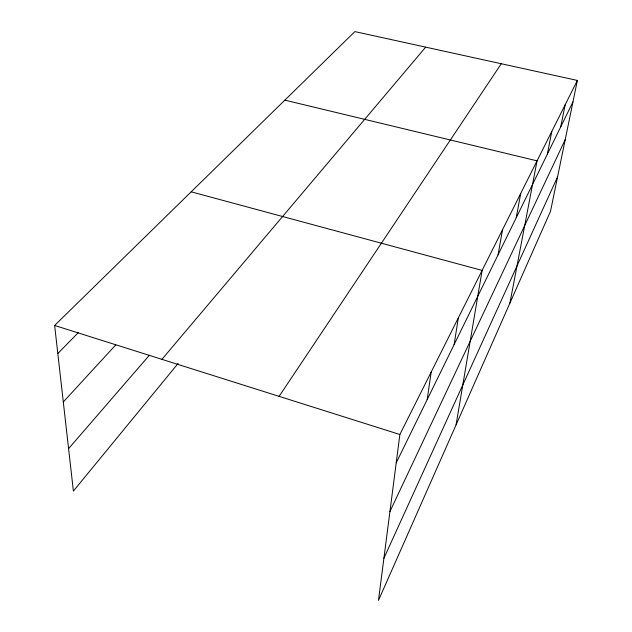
<?xml version="1.0" encoding="UTF-8"?>
<svg xmlns="http://www.w3.org/2000/svg" width="632" height="632" viewBox="0 0 632 632"><rect width="100%" height="100%" fill="white"/><g stroke="black" fill="none" stroke-linecap="round" stroke-linejoin="round"><path stroke-width="0.95" d="M577.364 80.438L399.866 434.5L378.473 600.4L550.512 211.27L577.364 80.438L354.876 31.6L54.636 325.464L73.391 491.072L178.098 363.455M427.192 399.582L431.19 372.019M454.124 344.582L458.35 317.849M456.067 424.894L482.121 270.425L191.18 191.82M498.071 254.815L502.519 229.732M516.233 217.724L520.721 193.431M509.913 303.091L537.058 160.844L284.85 100.14M547.328 154.24L551.799 131.432M560.726 126.858L565.174 104.754M383.916 558.222L557.598 176.755M389.928 511.572L565.221 139.593M396.217 462.837L572.963 101.878M279.099 396.359L501.279 63.737M161.926 359.347L425.684 47.147M68.588 448.649L149.421 355.184M63.303 401.976L115.767 344.89M57.812 353.517L78.518 332.432M54.636 325.464L399.866 434.5"/></g></svg>
